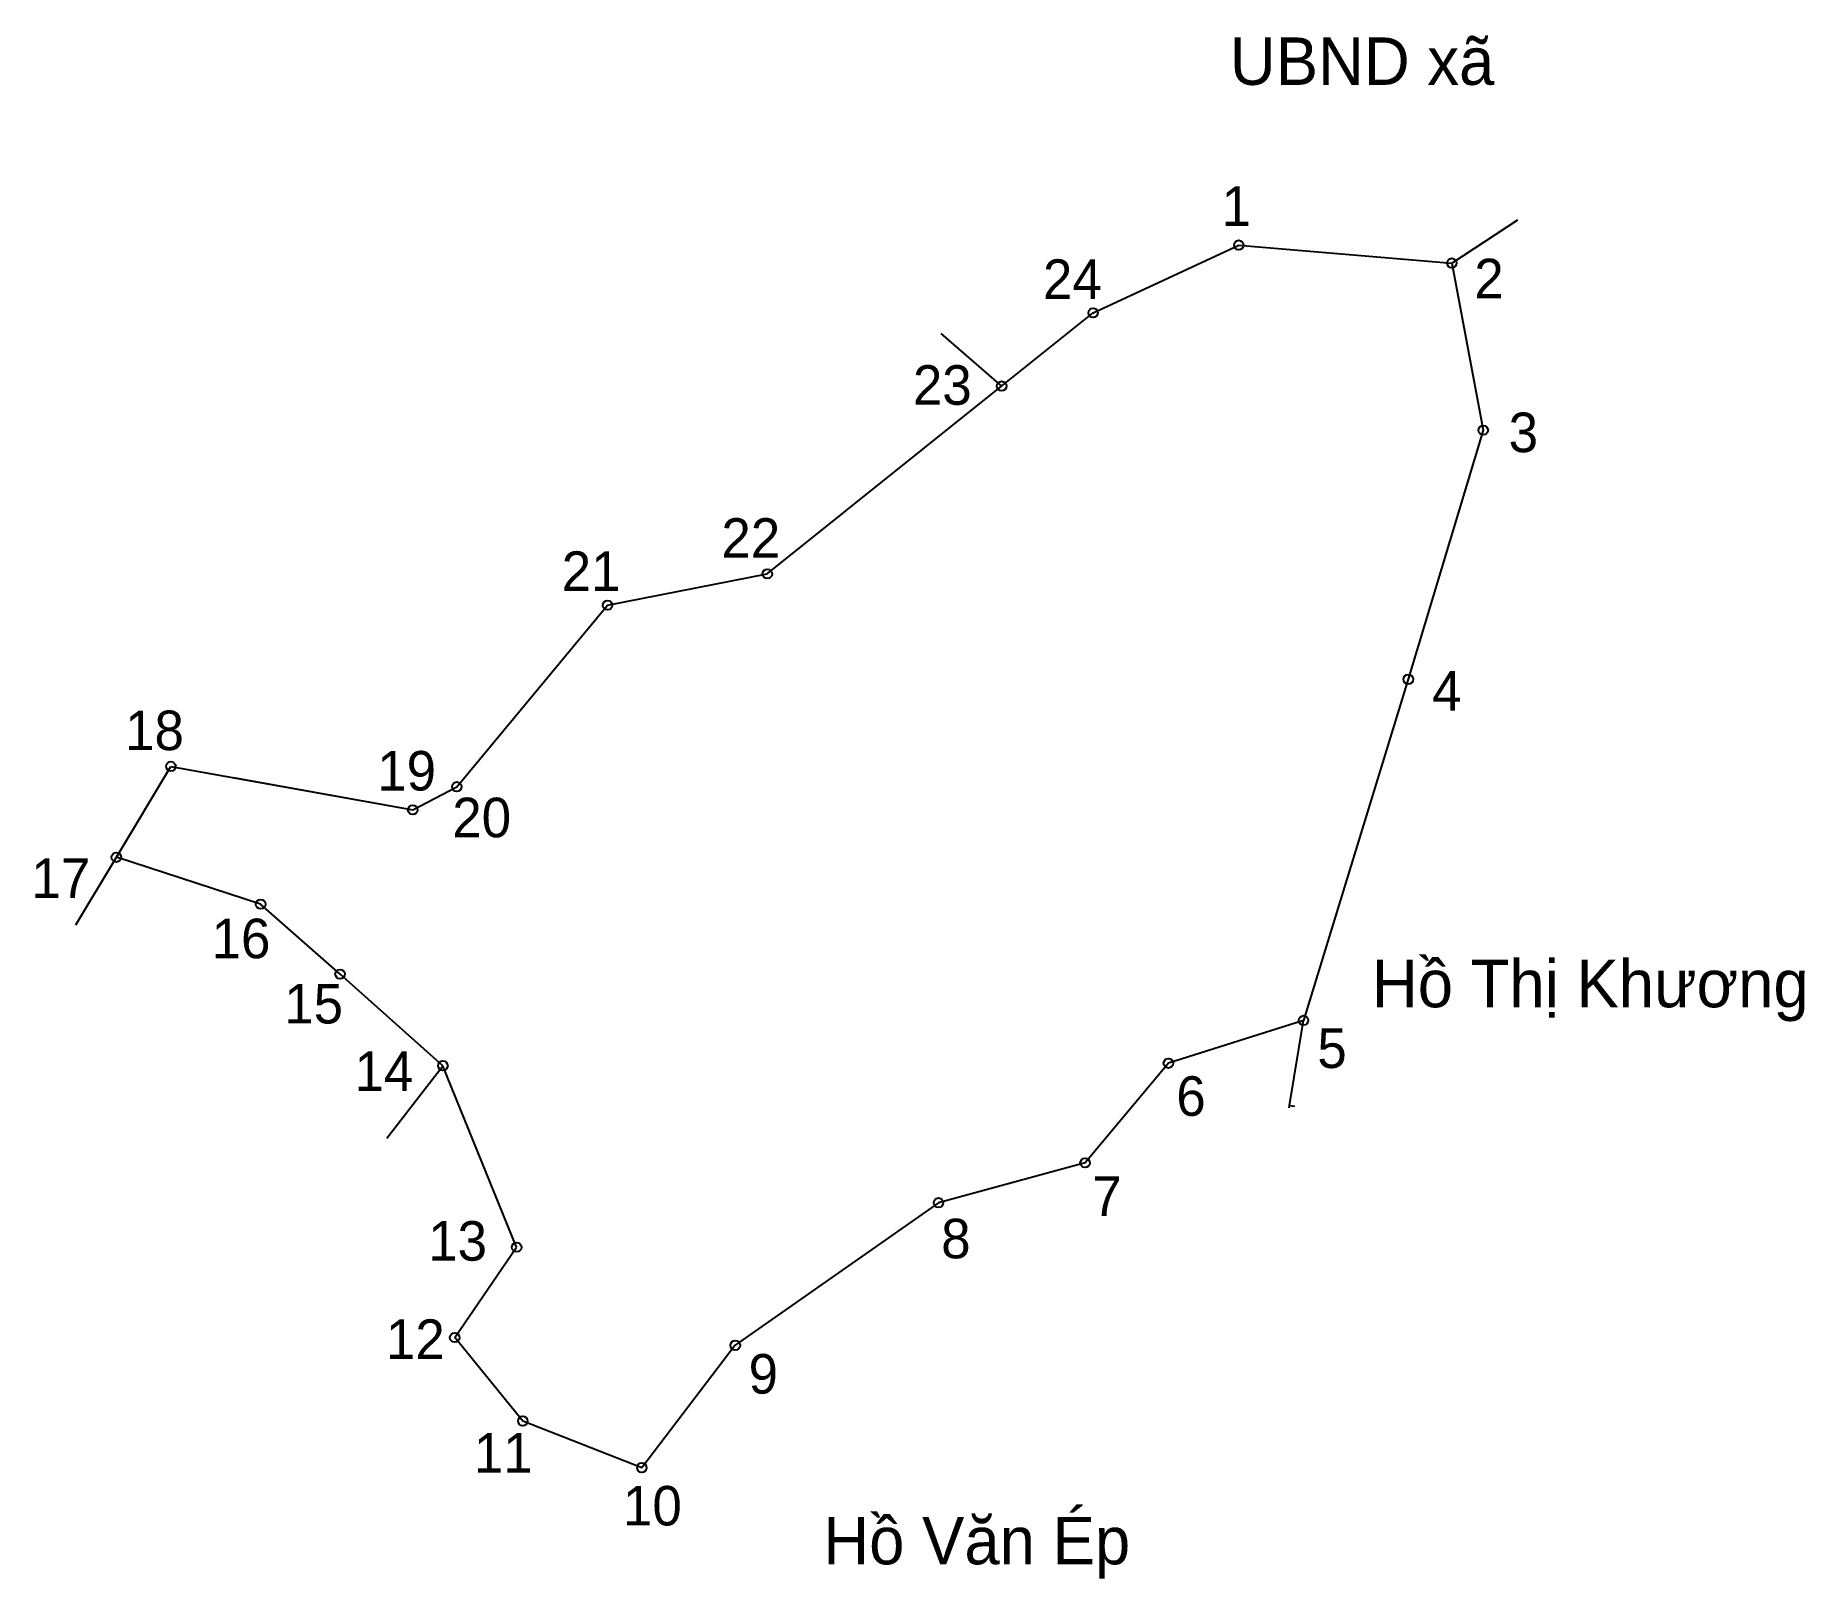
# Model space of a CAD drawing. Extents: x 546837 to 547094, y 1824737 to 1824962.
import ezdxf

# ---------------------------------------------------------------- set-up
doc = ezdxf.new("R2010")
doc.units = 0
for name, color, linetype in [('CanhThua', 7, 'Continuous'), ('MocDinhThua', 7, 'Continuous'), ('RauThua', 7, 'Continuous'), ('SoHieuDinhThua', 7, 'Continuous'), ('TenChuLanCan', 7, 'Continuous')]:
    doc.layers.add(name, color=color, linetype=linetype)

msp = doc.modelspace()

# ---------------------------------------------------------------- linework, layer by layer
at = {"layer": 'CanhThua'}
for p, q in [((546990.89, 1824921.26), (547012.06, 1824931.1)), ((547012.06, 1824931.1), (547043.02, 1824928.48)), ((547043.02, 1824928.48), (547047.59, 1824904.19)), ((546977.6, 1824910.61), (546990.89, 1824921.26)), ((546943.54, 1824883.32), (546977.6, 1824910.61)), ((547047.59, 1824904.19), (547036.7, 1824868)), ((546920.32, 1824878.77), (546943.54, 1824883.32)), ((546898.41, 1824852.39), (546920.32, 1824878.77)), ((547036.7, 1824868), (547021.47, 1824818.44)), ((546848.94, 1824842.14), (546856.87, 1824855.35)), ((546856.87, 1824855.35), (546892.01, 1824849.03)), ((546892.01, 1824849.03), (546898.41, 1824852.39)), ((546869.91, 1824835.33), (546848.94, 1824842.14)), ((546881.45, 1824825.17), (546869.91, 1824835.33)), ((546896.4, 1824811.86), (546881.45, 1824825.17)), ((547021.47, 1824818.44), (547001.83, 1824812.21)), ((546907.11, 1824785.48), (546896.4, 1824811.86)), ((547001.83, 1824812.21), (546989.72, 1824797.74)), ((546989.72, 1824797.74), (546968.42, 1824791.95)), ((546968.42, 1824791.95), (546938.89, 1824771.23)), ((546898.11, 1824772.36), (546907.11, 1824785.48)), ((546908, 1824760.23), (546898.11, 1824772.36)), ((546938.89, 1824771.23), (546925.3, 1824753.45)), ((546925.3, 1824753.45), (546908, 1824760.23))]:
    msp.add_line(p, q, dxfattribs=at)
at = {"layer": 'MocDinhThua'}
for centre in [(547012.06, 1824931.1), (547043.02, 1824928.48), (546990.89, 1824921.26), (546977.6, 1824910.61), (547047.59, 1824904.19), (546943.54, 1824883.32), (546920.32, 1824878.77), (547036.7, 1824868), (546856.87, 1824855.35), (546898.41, 1824852.39), (546892.01, 1824849.03), (546848.94, 1824842.14), (546869.91, 1824835.33), (546881.45, 1824825.17), (547021.47, 1824818.44), (546896.4, 1824811.86), (547001.83, 1824812.21), (546989.72, 1824797.74), (546968.42, 1824791.95), (546907.11, 1824785.48), (546898.11, 1824772.36), (546938.89, 1824771.23), (546908, 1824760.23), (546925.3, 1824753.45)]:
    msp.add_circle(centre, 0.69, dxfattribs=at)
at = {"layer": 'RauThua'}
for p, q in [((547043.02, 1824928.48), (547052.62, 1824934.76)), ((546968.75, 1824918.25), (546977.6, 1824910.61)), ((546865.9, 1824853.72), (546892.01, 1824849.03)), ((546843.04, 1824832.31), (546848.94, 1824842.14)), ((547019.43, 1824806.08), (547021.47, 1824818.44)), ((547019.43, 1824806.08), (547021.47, 1824818.44)), ((546888.27, 1824801.35), (546896.4, 1824811.86)), ((547019.37, 1824805.72), (547019.43, 1824806.08)), ((547019.43, 1824806.08), (547020.21, 1824805.98))]:
    msp.add_line(p, q, dxfattribs=at)

# ---------------------------------------------------------------- texts
at = {"layer": 'SoHieuDinhThua'}
for s, height, p in [('1', 5.75, (547009.57, 1824933.89)), ('2', 5.75, (547046.29, 1824923.36)), ('24', 5.747, (546983.6, 1824923.27)), ('23', 5.747, (546964.7, 1824907.89)), ('3', 5.75, (547051.28, 1824901.01)), ('22', 5.747, (546936.87, 1824885.66)), ('21', 5.747, (546913.66, 1824880.84)), ('4', 5.75, (547040.16, 1824863.45)), ('18', 5.747, (546850.21, 1824857.71)), ('19', 5.747, (546886.85, 1824851.84)), ('20', 5.747, (546897.76, 1824845.05)), ('17', 5.747, (546836.59, 1824836.24)), ('16', 5.747, (546862.78, 1824827.47)), ('15', 5.747, (546873.34, 1824817.99)), ('5', 5.75, (547023.48, 1824811.52)), ('14', 5.747, (546883.55, 1824808.19)), ('6', 5.75, (547002.98, 1824804.57)), ('7', 5.75, (546990.77, 1824790.02)), ('13', 5.747, (546894.26, 1824783.53)), ('8', 5.75, (546968.81, 1824783.87)), ('12', 5.747, (546888.12, 1824769.25)), ('9', 5.75, (546940.82, 1824764.21)), ('11', 5.747, (546900.89, 1824752.72)), ('10', 5.747, (546922.57, 1824745.05))]:
    msp.add_text(s, height=height, dxfattribs=at).set_placement(p)
at = {"layer": 'TenChuLanCan'}
for s, height, p in [('UBND xã', 6.896, (547010.77, 1824954.37)), ('Hồ Thị Khương', 6.8961, (547031.41, 1824820.35)), ('Hồ Văn Ép', 6.896, (546951.68, 1824739.41))]:
    msp.add_text(s, height=height, dxfattribs=at).set_placement(p)

doc.saveas('drawing.dxf')
